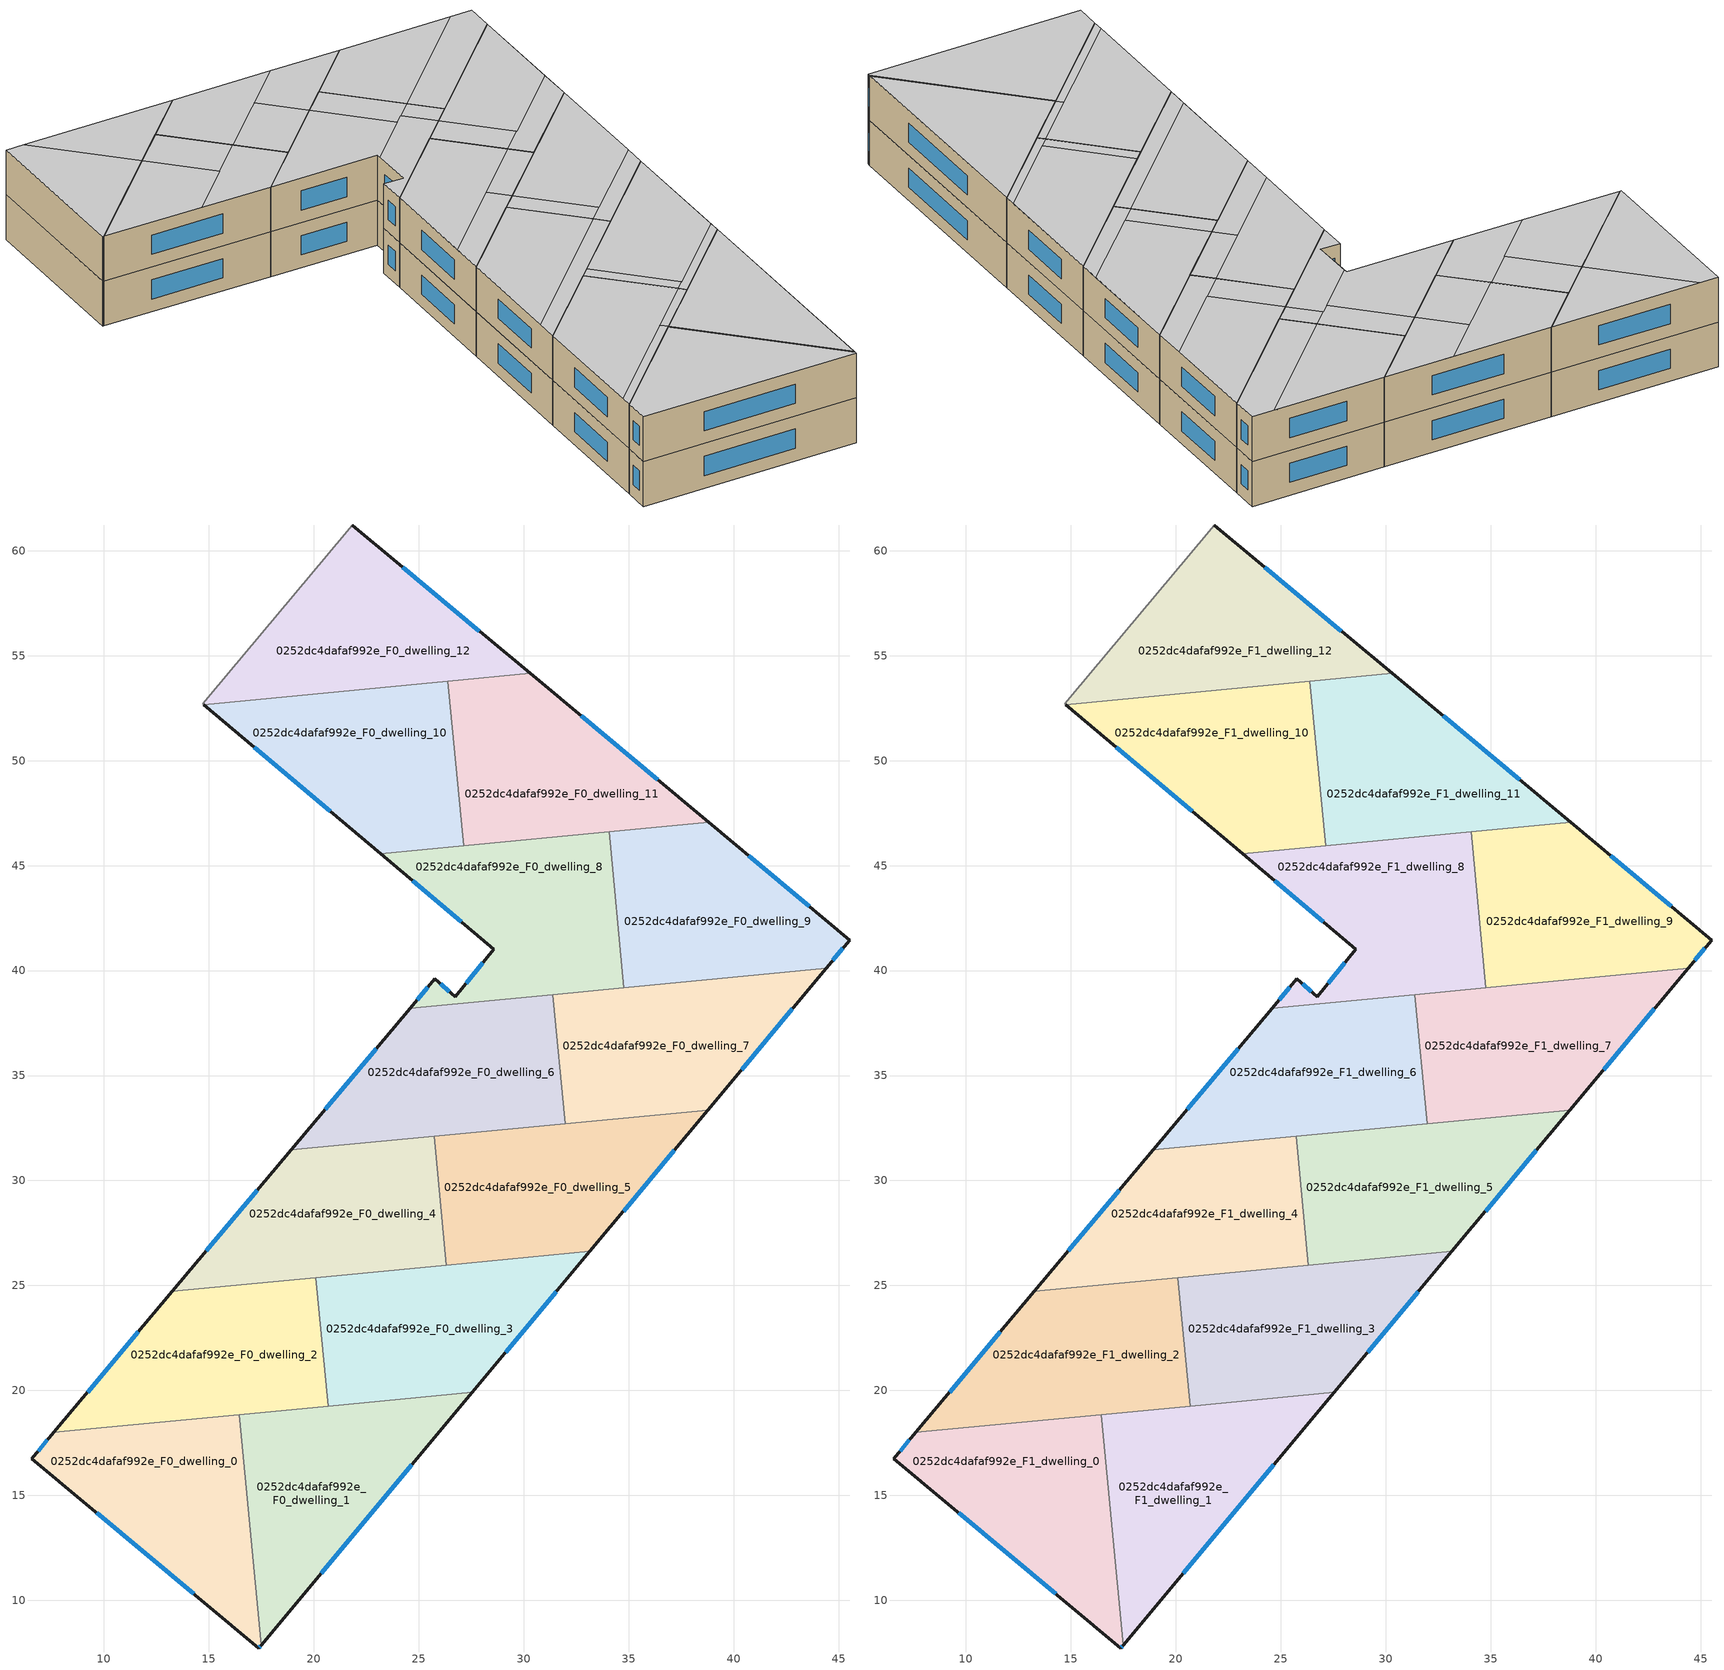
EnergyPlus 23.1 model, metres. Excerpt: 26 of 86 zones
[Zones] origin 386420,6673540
0252dc4dafaf992e_F0_dwelling_0
 floor ground (EU_floor_Construction): 16.43,18.84 17.48,7.85 17.38,7.73 6.56,16.75 7.61,18 z0
 wall outside (EU_wall_Construction): 7.61,18 6.56,16.75 17.38,7.73 17.48,7.85 z0:3
 wall to 0252dc4dafaf992e_F0_dwelling_1 (EU_wall_Construction): 17.48,7.85 16.43,18.84 z0:3
 wall to 0252dc4dafaf992e_F0_dwelling_2 (EU_wall_Construction): 16.43,18.84 7.61,18 z0:3
 window (EU_Window_Construction): 17.41,7.76 17.45,7.82 / 9.65,14.17 14.29,10.31 / 7.31,17.64 6.86,17.11 z0.86:2.14
0252dc4dafaf992e_F0_dwelling_1
 floor ground (EU_floor_Construction): 27.54,19.9 17.48,7.85 16.43,18.84 z0
 wall outside (EU_wall_Construction): 17.48,7.85 27.54,19.9 z0:3
 wall to 0252dc4dafaf992e_F0_dwelling_3 (EU_wall_Construction): 27.54,19.9 20.68,19.25 z0:3
 wall to 0252dc4dafaf992e_F0_dwelling_2 (EU_wall_Construction): 20.68,19.25 16.43,18.84 z0:3
 window (EU_Window_Construction): 20.35,11.3 24.66,16.46 z0.86:2.14
0252dc4dafaf992e_F0_dwelling_10
 floor ground (EU_floor_Construction): 26.39,53.78 27.13,45.95 23.17,45.57 14.76,52.67 z0
 wall outside (EU_wall_Construction): 14.76,52.67 23.17,45.57 z0:3
 wall to 0252dc4dafaf992e_F0_dwelling_11 (EU_wall_Construction): 27.13,45.95 26.39,53.78 z0:3
 wall to 0252dc4dafaf992e_F0_dwelling_12 (EU_wall_Construction): 26.39,53.78 14.76,52.67 z0:3
 wall to 0252dc4dafaf992e_F0_dwelling_8 (EU_wall_Construction): 23.17,45.57 27.13,45.95 z0:3
 window (EU_Window_Construction): 17.17,50.64 20.77,47.6 z0.86:2.14
0252dc4dafaf992e_F0_dwelling_11
 floor ground (EU_floor_Construction): 38.8,47.06 27.13,45.95 26.39,53.78 30.3,54.15 z0
 wall outside (EU_wall_Construction): 38.8,47.06 30.3,54.15 z0:3
 wall to 0252dc4dafaf992e_F0_dwelling_9 (EU_wall_Construction): 34.06,46.61 38.8,47.06 z0:3
 wall to 0252dc4dafaf992e_F0_dwelling_12 (EU_wall_Construction): 30.3,54.15 26.39,53.78 z0:3
 wall to 0252dc4dafaf992e_F0_dwelling_8 (EU_wall_Construction): 27.13,45.95 34.06,46.61 z0:3
 window (EU_Window_Construction): 36.37,49.09 32.73,52.13 z0.86:2.14
0252dc4dafaf992e_F0_dwelling_12
 floor ground (EU_floor_Construction): 30.3,54.15 14.76,52.67 14.71,52.71 21.82,61.23 z0
 wall outside (EU_wall_Construction): 30.3,54.15 21.82,61.23 z0:3
 wall adiabatic (EU_wall_Construction): 21.82,61.23 14.71,52.71 14.76,52.67 z0:3
 window (EU_Window_Construction): 27.88,56.17 24.24,59.21 z0.86:2.14
0252dc4dafaf992e_F0_dwelling_2
 floor ground (EU_floor_Construction): 20.09,25.38 20.68,19.25 7.61,18 13.26,24.72 z0
 wall outside (EU_wall_Construction): 13.26,24.72 7.61,18 z0:3
 wall to 0252dc4dafaf992e_F0_dwelling_3 (EU_wall_Construction): 20.68,19.25 20.09,25.38 z0:3
 wall to 0252dc4dafaf992e_F0_dwelling_4 (EU_wall_Construction): 20.09,25.38 13.26,24.72 z0:3
 window (EU_Window_Construction): 11.64,22.8 9.22,19.92 z0.86:2.14
0252dc4dafaf992e_F0_dwelling_3
 floor ground (EU_floor_Construction): 33.15,26.62 27.54,19.9 20.68,19.25 20.09,25.38 z0
 wall outside (EU_wall_Construction): 27.54,19.9 33.15,26.62 z0:3
 wall to 0252dc4dafaf992e_F0_dwelling_5 (EU_wall_Construction): 33.15,26.62 26.32,25.97 z0:3
 wall to 0252dc4dafaf992e_F0_dwelling_4 (EU_wall_Construction): 26.31,25.97 20.1,25.38 z0:3
 window (EU_Window_Construction): 29.14,21.82 31.54,24.7 z0.86:2.14
0252dc4dafaf992e_F0_dwelling_4
 floor ground (EU_floor_Construction): 25.73,32.11 26.32,25.97 13.26,24.72 18.92,31.46 z0
 wall outside (EU_wall_Construction): 18.92,31.46 13.26,24.72 z0:3
 wall to 0252dc4dafaf992e_F0_dwelling_5 (EU_wall_Construction): 26.32,25.97 25.73,32.11 z0:3
 wall to 0252dc4dafaf992e_F0_dwelling_6 (EU_wall_Construction): 25.73,32.11 18.92,31.46 z0:3
 window (EU_Window_Construction): 17.3,29.54 14.87,26.65 z0.86:2.14
0252dc4dafaf992e_F0_dwelling_5
 floor ground (EU_floor_Construction): 38.77,33.36 33.15,26.62 26.32,25.97 25.73,32.11 z0
 wall outside (EU_wall_Construction): 33.15,26.62 38.77,33.36 z0:3
 wall to 0252dc4dafaf992e_F0_dwelling_7 (EU_wall_Construction): 38.77,33.36 31.96,32.71 z0:3
 wall to 0252dc4dafaf992e_F0_dwelling_6 (EU_wall_Construction): 31.96,32.71 25.73,32.11 z0:3
 window (EU_Window_Construction): 34.75,28.54 37.16,31.43 z0.86:2.14
0252dc4dafaf992e_F0_dwelling_6
 floor ground (EU_floor_Construction): 31.38,38.86 31.96,32.71 18.92,31.46 24.59,38.21 z0
 wall outside (EU_wall_Construction): 24.59,38.21 18.92,31.46 z0:3
 wall to 0252dc4dafaf992e_F0_dwelling_7 (EU_wall_Construction): 31.96,32.71 31.38,38.86 z0:3
 wall to 0252dc4dafaf992e_F0_dwelling_8 (EU_wall_Construction): 31.38,38.86 24.59,38.21 z0:3
 window (EU_Window_Construction): 22.97,36.28 20.54,33.39 z0.86:2.14
0252dc4dafaf992e_F0_dwelling_7
 floor ground (EU_floor_Construction): 44.4,40.1 38.77,33.36 31.96,32.71 31.38,38.86 z0
 wall outside (EU_wall_Construction): 38.77,33.36 44.4,40.1 z0:3
 wall to 0252dc4dafaf992e_F0_dwelling_9 (EU_wall_Construction): 44.4,40.1 34.77,39.18 z0:3
 wall to 0252dc4dafaf992e_F0_dwelling_8 (EU_wall_Construction): 34.77,39.18 31.38,38.86 z0:3
 window (EU_Window_Construction): 40.38,35.28 42.79,38.17 z0.86:2.14
0252dc4dafaf992e_F0_dwelling_8
 floor ground (EU_floor_Construction): 34.06,46.61 34.77,39.18 24.59,38.21 25.77,39.61 26.73,38.76 28.56,41.02 23.17,45.57 z0
 wall outside (EU_wall_Construction): 23.17,45.57 28.56,41.02 26.73,38.76 25.77,39.61 24.59,38.21 z0:3
 wall to 0252dc4dafaf992e_F0_dwelling_9 (EU_wall_Construction): 34.77,39.18 34.06,46.61 z0:3
 window (EU_Window_Construction): 25.43,39.21 24.93,38.61 / 26.46,39 26.04,39.37 / 28.04,40.38 27.25,39.4 / 24.71,44.27 27.02,42.32 z0.86:2.14
0252dc4dafaf992e_F0_dwelling_9
 floor ground (EU_floor_Construction): 45.53,41.45 44.4,40.1 34.77,39.18 34.06,46.61 38.8,47.06 z0
 wall outside (EU_wall_Construction): 44.4,40.1 45.53,41.45 38.8,47.06 z0:3
 window (EU_Window_Construction): 44.72,40.49 45.2,41.07 / 43.61,43.06 40.72,45.46 z0.86:2.14
0252dc4dafaf992e_F1_dwelling_0
 floor to 0252dc4dafaf992e_F0_dwelling_0 (EU_floor_Construction): 16.43,18.84 17.48,7.85 17.38,7.73 6.56,16.75 7.61,18 z3
 wall outside (EU_wall_Construction): 7.61,18 6.56,16.75 17.38,7.73 17.48,7.85 z3:6
 wall to 0252dc4dafaf992e_F1_dwelling_1 (EU_wall_Construction): 17.48,7.85 16.43,18.84 z3:6
 wall to 0252dc4dafaf992e_F1_dwelling_2 (EU_wall_Construction): 16.43,18.84 7.61,18 z3:6
 window (EU_Window_Construction): 17.41,7.76 17.45,7.82 / 9.65,14.17 14.29,10.31 / 7.31,17.64 6.86,17.11 z3.86:5.14
 ceiling to 0252dc4dafaf992e_F2_dwelling_0 (EU_floor_Construction): 17.38,7.73 17.48,7.85 16.43,18.84 7.61,18 6.56,16.75 z6
0252dc4dafaf992e_F1_dwelling_1
 floor to 0252dc4dafaf992e_F0_dwelling_1 (EU_floor_Construction): 27.54,19.9 17.48,7.85 16.43,18.84 z3
 wall outside (EU_wall_Construction): 17.48,7.85 27.54,19.9 z3:6
 wall to 0252dc4dafaf992e_F1_dwelling_3 (EU_wall_Construction): 27.54,19.9 20.68,19.25 z3:6
 wall to 0252dc4dafaf992e_F1_dwelling_2 (EU_wall_Construction): 20.68,19.25 16.43,18.84 z3:6
 window (EU_Window_Construction): 20.35,11.3 24.66,16.46 z3.86:5.14
 ceiling to 0252dc4dafaf992e_F2_dwelling_1 (EU_floor_Construction): 17.54,7.92 27.54,19.9 16.5,18.85 z6
 ceiling to 0252dc4dafaf992e_F2_dwelling_0 (EU_floor_Construction): 17.48,7.85 17.54,7.92 16.5,18.85 16.43,18.84 z6
0252dc4dafaf992e_F1_dwelling_10
 floor to 0252dc4dafaf992e_F0_dwelling_10 (EU_floor_Construction): 26.39,53.78 27.13,45.95 23.17,45.57 14.76,52.67 z3
 wall outside (EU_wall_Construction): 14.76,52.67 23.17,45.57 z3:6
 wall to 0252dc4dafaf992e_F1_dwelling_11 (EU_wall_Construction): 27.13,45.95 26.39,53.78 z3:6
 wall to 0252dc4dafaf992e_F1_dwelling_12 (EU_wall_Construction): 26.39,53.78 14.76,52.67 z3:6
 wall to 0252dc4dafaf992e_F1_dwelling_8 (EU_wall_Construction): 23.17,45.57 27.13,45.95 z3:6
 window (EU_Window_Construction): 17.17,50.64 20.77,47.6 z3.86:5.14
 ceiling to 0252dc4dafaf992e_F2_dwelling_10 (EU_floor_Construction): 23.82,48.92 23.39,53.49 14.76,52.67 19.68,48.53 z6
 ceiling to 0252dc4dafaf992e_F2_dwelling_8 (EU_floor_Construction): 27.13,45.95 26.82,49.21 19.68,48.53 23.17,45.57 z6
 ceiling adiabatic (EU_roof_Construction): 26.82,49.21 26.39,53.78 23.39,53.49 23.82,48.92 z6
0252dc4dafaf992e_F1_dwelling_11
 floor to 0252dc4dafaf992e_F0_dwelling_11 (EU_floor_Construction): 38.8,47.06 27.13,45.95 26.39,53.78 30.3,54.15 z3
 wall outside (EU_wall_Construction): 38.8,47.06 30.3,54.15 z3:6
 wall to 0252dc4dafaf992e_F1_dwelling_9 (EU_wall_Construction): 34.06,46.61 38.8,47.06 z3:6
 wall to 0252dc4dafaf992e_F1_dwelling_12 (EU_wall_Construction): 30.3,54.15 26.39,53.78 z3:6
 wall to 0252dc4dafaf992e_F1_dwelling_8 (EU_wall_Construction): 27.13,45.95 34.06,46.61 z3:6
 window (EU_Window_Construction): 36.37,49.09 32.73,52.13 z3.86:5.14
 ceiling adiabatic (EU_roof_Construction): 35.26,50.01 30.3,54.15 26.39,53.78 26.82,49.21 z6
 ceiling to 0252dc4dafaf992e_F2_dwelling_9 (EU_floor_Construction): 38.8,47.06 35.26,50.01 31.63,49.67 31.94,46.41 z6
 ceiling to 0252dc4dafaf992e_F2_dwelling_8 (EU_floor_Construction): 31.94,46.41 31.63,49.67 26.82,49.21 27.13,45.95 z6
0252dc4dafaf992e_F1_dwelling_12
 floor to 0252dc4dafaf992e_F0_dwelling_12 (EU_floor_Construction): 30.3,54.15 14.76,52.67 14.71,52.71 21.82,61.23 z3
 wall outside (EU_wall_Construction): 30.3,54.15 21.82,61.23 z3:6
 wall adiabatic (EU_wall_Construction): 21.82,61.23 14.71,52.71 14.76,52.67 z3:6
 window (EU_Window_Construction): 27.88,56.17 24.24,59.21 z3.86:5.14
 ceiling to 0252dc4dafaf992e_F2_dwelling_10 (EU_floor_Construction): 23.39,53.49 22.72,60.47 21.82,61.23 14.71,52.71 14.76,52.67 z6
 ceiling adiabatic (EU_roof_Construction): 30.3,54.15 22.72,60.47 23.39,53.49 z6
0252dc4dafaf992e_F1_dwelling_2
 floor to 0252dc4dafaf992e_F0_dwelling_2 (EU_floor_Construction): 20.09,25.38 20.68,19.25 7.61,18 13.26,24.72 z3
 wall outside (EU_wall_Construction): 13.26,24.72 7.61,18 z3:6
 wall to 0252dc4dafaf992e_F1_dwelling_3 (EU_wall_Construction): 20.68,19.25 20.09,25.38 z3:6
 wall to 0252dc4dafaf992e_F1_dwelling_4 (EU_wall_Construction): 20.09,25.38 13.26,24.72 z3:6
 window (EU_Window_Construction): 11.64,22.8 9.22,19.92 z3.86:5.14
 ceiling adiabatic (EU_roof_Construction): 20.63,19.76 20.09,25.38 13.26,24.72 8.08,18.56 z6
 ceiling to 0252dc4dafaf992e_F2_dwelling_0 (EU_floor_Construction): 16.5,18.85 16.45,19.36 8.08,18.56 7.61,18 z6
 ceiling to 0252dc4dafaf992e_F2_dwelling_1 (EU_floor_Construction): 20.68,19.25 20.63,19.76 16.45,19.36 16.5,18.85 z6
0252dc4dafaf992e_F1_dwelling_3
 floor to 0252dc4dafaf992e_F0_dwelling_3 (EU_floor_Construction): 33.15,26.62 27.54,19.9 20.68,19.25 20.09,25.38 z3
 wall outside (EU_wall_Construction): 27.54,19.9 33.15,26.62 z3:6
 wall to 0252dc4dafaf992e_F1_dwelling_5 (EU_wall_Construction): 33.15,26.62 26.32,25.97 z3:6
 wall to 0252dc4dafaf992e_F1_dwelling_4 (EU_wall_Construction): 26.31,25.97 20.1,25.38 z3:6
 window (EU_Window_Construction): 29.14,21.82 31.54,24.7 z3.86:5.14
 ceiling to 0252dc4dafaf992e_F2_dwelling_3 (EU_floor_Construction): 28,20.46 33.15,26.62 20.87,25.45 21.41,19.83 z6
 ceiling to 0252dc4dafaf992e_F2_dwelling_1 (EU_floor_Construction): 27.54,19.9 28,20.46 20.63,19.76 20.68,19.25 z6
 ceiling adiabatic (EU_roof_Construction): 21.41,19.83 20.87,25.45 20.09,25.38 20.63,19.76 z6
0252dc4dafaf992e_F1_dwelling_4
 floor to 0252dc4dafaf992e_F0_dwelling_4 (EU_floor_Construction): 25.73,32.11 26.32,25.97 13.26,24.72 18.92,31.46 z3
 wall outside (EU_wall_Construction): 18.92,31.46 13.26,24.72 z3:6
 wall to 0252dc4dafaf992e_F1_dwelling_5 (EU_wall_Construction): 26.32,25.97 25.73,32.11 z3:6
 wall to 0252dc4dafaf992e_F1_dwelling_6 (EU_wall_Construction): 25.73,32.11 18.92,31.46 z3:6
 window (EU_Window_Construction): 17.3,29.54 14.87,26.65 z3.86:5.14
 ceiling to 0252dc4dafaf992e_F2_dwelling_4 (EU_floor_Construction): 26.22,26.99 25.73,32.11 18.92,31.46 14.2,25.85 z6
 ceiling adiabatic (EU_roof_Construction): 26.32,25.97 26.22,26.99 14.2,25.85 13.26,24.72 z6
0252dc4dafaf992e_F1_dwelling_5
 floor to 0252dc4dafaf992e_F0_dwelling_5 (EU_floor_Construction): 38.77,33.36 33.15,26.62 26.32,25.97 25.73,32.11 z3
 wall outside (EU_wall_Construction): 33.15,26.62 38.77,33.36 z3:6
 wall to 0252dc4dafaf992e_F1_dwelling_7 (EU_wall_Construction): 38.77,33.36 31.96,32.71 z3:6
 wall to 0252dc4dafaf992e_F1_dwelling_6 (EU_wall_Construction): 31.96,32.71 25.73,32.11 z3:6
 window (EU_Window_Construction): 34.75,28.54 37.16,31.43 z3.86:5.14
 ceiling to 0252dc4dafaf992e_F2_dwelling_5 (EU_floor_Construction): 34.08,27.74 38.77,33.36 27.03,32.24 27.52,27.12 z6
 ceiling to 0252dc4dafaf992e_F2_dwelling_3 (EU_floor_Construction): 33.15,26.62 34.08,27.74 26.22,26.99 26.32,25.97 z6
 ceiling to 0252dc4dafaf992e_F2_dwelling_4 (EU_floor_Construction): 27.52,27.12 27.03,32.24 25.73,32.11 26.22,26.99 z6
0252dc4dafaf992e_F1_dwelling_6
 floor to 0252dc4dafaf992e_F0_dwelling_6 (EU_floor_Construction): 31.38,38.86 31.96,32.71 18.92,31.46 24.59,38.21 z3
 wall outside (EU_wall_Construction): 24.59,38.21 18.92,31.46 z3:6
 wall to 0252dc4dafaf992e_F1_dwelling_7 (EU_wall_Construction): 31.96,32.71 31.38,38.86 z3:6
 wall to 0252dc4dafaf992e_F1_dwelling_8 (EU_wall_Construction): 31.38,38.86 24.59,38.21 z3:6
 window (EU_Window_Construction): 22.97,36.28 20.54,33.39 z3.86:5.14
 ceiling to 0252dc4dafaf992e_F2_dwelling_6 (EU_floor_Construction): 31.82,34.24 31.38,38.86 24.59,38.21 20.33,33.15 z6
 ceiling to 0252dc4dafaf992e_F2_dwelling_4 (EU_floor_Construction): 27.03,32.24 26.88,33.77 20.33,33.15 18.92,31.46 z6
 ceiling to 0252dc4dafaf992e_F2_dwelling_5 (EU_floor_Construction): 31.96,32.71 31.82,34.24 26.88,33.77 27.03,32.24 z6
0252dc4dafaf992e_F1_dwelling_7
 floor to 0252dc4dafaf992e_F0_dwelling_7 (EU_floor_Construction): 44.4,40.1 38.77,33.36 31.96,32.71 31.38,38.86 z3
 wall outside (EU_wall_Construction): 38.77,33.36 44.4,40.1 z3:6
 wall to 0252dc4dafaf992e_F1_dwelling_9 (EU_wall_Construction): 44.4,40.1 34.77,39.18 z3:6
 wall to 0252dc4dafaf992e_F1_dwelling_8 (EU_wall_Construction): 34.77,39.18 31.38,38.86 z3:6
 window (EU_Window_Construction): 40.38,35.28 42.79,38.17 z3.86:5.14
 ceiling to 0252dc4dafaf992e_F2_dwelling_7 (EU_floor_Construction): 40.17,35.04 44.4,40.1 33.4,39.05 33.84,34.44 z6
 ceiling to 0252dc4dafaf992e_F2_dwelling_5 (EU_floor_Construction): 38.77,33.36 40.17,35.04 31.82,34.24 31.96,32.71 z6
 ceiling to 0252dc4dafaf992e_F2_dwelling_6 (EU_floor_Construction): 33.84,34.44 33.4,39.05 31.38,38.86 31.82,34.24 z6
0252dc4dafaf992e_F1_dwelling_8
 floor to 0252dc4dafaf992e_F0_dwelling_8 (EU_floor_Construction): 34.06,46.61 34.77,39.18 24.59,38.21 25.77,39.61 26.73,38.76 28.56,41.02 23.17,45.57 z3
 wall outside (EU_wall_Construction): 23.17,45.57 28.56,41.02 26.73,38.76 25.77,39.61 24.59,38.21 z3:6
 wall to 0252dc4dafaf992e_F1_dwelling_9 (EU_wall_Construction): 34.77,39.18 34.06,46.61 z3:6
 window (EU_Window_Construction): 25.43,39.21 24.93,38.61 / 26.46,39 26.04,39.37 / 28.04,40.38 27.25,39.4 / 24.71,44.27 27.02,42.32 z3.86:5.14
 ceiling to 0252dc4dafaf992e_F2_dwelling_8 (EU_floor_Construction): 32.43,41.21 31.94,46.41 23.17,45.57 28.56,41.02 28.41,40.83 z6
 ceiling to 0252dc4dafaf992e_F2_dwelling_6 (EU_floor_Construction): 33.4,39.05 33.18,41.29 28.41,40.83 26.73,38.76 25.77,39.61 24.59,38.21 z6
 ceiling to 0252dc4dafaf992e_F2_dwelling_9 (EU_floor_Construction): 34.56,41.42 34.06,46.61 31.94,46.41 32.43,41.21 z6
 ceiling to 0252dc4dafaf992e_F2_dwelling_7 (EU_floor_Construction): 34.77,39.18 34.56,41.42 33.18,41.29 33.4,39.05 z6
0252dc4dafaf992e_F1_dwelling_9
 floor to 0252dc4dafaf992e_F0_dwelling_9 (EU_floor_Construction): 45.53,41.45 44.4,40.1 34.77,39.18 34.06,46.61 38.8,47.06 z3
 wall outside (EU_wall_Construction): 44.4,40.1 45.53,41.45 38.8,47.06 z3:6
 window (EU_Window_Construction): 44.72,40.49 45.2,41.07 / 43.61,43.06 40.72,45.46 z3.86:5.14
 ceiling to 0252dc4dafaf992e_F2_dwelling_9 (EU_floor_Construction): 44.44,42.36 38.8,47.06 34.06,46.61 34.56,41.42 z6
 ceiling to 0252dc4dafaf992e_F2_dwelling_7 (EU_floor_Construction): 44.4,40.1 45.53,41.45 44.44,42.36 34.56,41.42 34.77,39.18 z6
[Building]
EU S2 Campaign: North Axis=0; Terrain=City; Solar Distribution=FullExterior
[Site:Location]
Helsinki-Vantaa.AP: Latitude=60.317; Longitude=24.963; Time Zone=2; Elevation=54.6
[SizingPeriod:WeatherFileDays]
AnnualSizingPeriod: Begin Month=1; Begin Day of Month=1; End Month=12; End Day of Month=31; Day of Week for Start Day=Monday; Use Weather File Daylight Saving Period=No; Use Weather File Rain and Snow Indicators=No
[MATERIAL]
EU_InternalMass_Material: Roughness=MediumRough; Thickness=0.1; Conductivity=1; Density=1800; Specific Heat=900; Thermal Absorptance=0.9; Solar Absorptance=0.7; Visible Absorptance=0.7
[MATERIAL:NOMASS] Roughness=MediumRough; Thermal Absorptance=0.9; Solar Absorptance=0.7; Visible Absorptance=0.7
Name | Thermal Resistance
EU_wall_NoMass | 1.10183
EU_roof_NoMass; EU_floor_NoMass | 1.70606
[WINDOWMATERIAL:SIMPLEGLAZINGSYSTEM]
EU_Window_SimpleGlazing: UFactor=3.11035; Solar Heat Gain Coefficient=0.8; Visible Transmittance=0.8
[CONSTRUCTION]
EU_wall_Construction: EU_wall_NoMass
EU_roof_Construction: EU_roof_NoMass
EU_floor_Construction: EU_floor_NoMass
EU_Window_Construction: EU_Window_SimpleGlazing
EU_InternalMass_Construction: EU_InternalMass_Material
[ZONE] Type=1; Multiplier=1; Ceiling Height=autocalculate; Floor Area=autocalculate; Part of Total Floor Area=Yes
Name | Volume
0252dc4dafaf992e_F0_dwelling_0; 0252dc4dafaf992e_F1_dwelling_0; 0252dc4dafaf992e_F0_dwelling_3; 0252dc4dafaf992e_F1_dwelling_3; 0252dc4dafaf992e_F0_dwelling_6; 0252dc4dafaf992e_F1_dwelling_6 | 184.709
0252dc4dafaf992e_F0_dwelling_1; 0252dc4dafaf992e_F1_dwelling_1 | 184.714
0252dc4dafaf992e_F0_dwelling_10; 0252dc4dafaf992e_F1_dwelling_10 | 184.723
0252dc4dafaf992e_F0_dwelling_11; 0252dc4dafaf992e_F1_dwelling_11 | 184.706
0252dc4dafaf992e_F0_dwelling_12; 0252dc4dafaf992e_F1_dwelling_12 | 184.731
0252dc4dafaf992e_F0_dwelling_2; 0252dc4dafaf992e_F1_dwelling_2 | 184.694
0252dc4dafaf992e_F0_dwelling_4; 0252dc4dafaf992e_F1_dwelling_4 | 184.718
0252dc4dafaf992e_F0_dwelling_5; 0252dc4dafaf992e_F1_dwelling_5 | 184.734
0252dc4dafaf992e_F0_dwelling_7; 0252dc4dafaf992e_F1_dwelling_7 | 184.705
0252dc4dafaf992e_F0_dwelling_8; 0252dc4dafaf992e_F1_dwelling_8 | 184.711
0252dc4dafaf992e_F0_dwelling_9; 0252dc4dafaf992e_F1_dwelling_9 | 184.682
[INTERNALMASS] Construction=EU_InternalMass_Construction
Name | Zone or ZoneList | Surface Area
0252dc4dafaf992e_F0_dwelling_0_EU_InternalMass | 0252dc4dafaf992e_F0_dwelling_0 | 61.5719
0252dc4dafaf992e_F0_dwelling_1_EU_InternalMass | 0252dc4dafaf992e_F0_dwelling_1 | 61.5729
0252dc4dafaf992e_F0_dwelling_2_EU_InternalMass | 0252dc4dafaf992e_F0_dwelling_2 | 61.5636
0252dc4dafaf992e_F0_dwelling_3_EU_InternalMass | 0252dc4dafaf992e_F0_dwelling_3 | 61.5689
0252dc4dafaf992e_F0_dwelling_4_EU_InternalMass | 0252dc4dafaf992e_F0_dwelling_4 | 61.5754
0252dc4dafaf992e_F0_dwelling_5_EU_InternalMass | 0252dc4dafaf992e_F0_dwelling_5 | 61.5768
0252dc4dafaf992e_F0_dwelling_6_EU_InternalMass | 0252dc4dafaf992e_F0_dwelling_6 | 61.5719
0252dc4dafaf992e_F0_dwelling_7_EU_InternalMass | 0252dc4dafaf992e_F0_dwelling_7 | 61.5693
0252dc4dafaf992e_F0_dwelling_8_EU_InternalMass | 0252dc4dafaf992e_F0_dwelling_8 | 61.5712
0252dc4dafaf992e_F0_dwelling_9_EU_InternalMass | 0252dc4dafaf992e_F0_dwelling_9 | 61.5636
0252dc4dafaf992e_F0_dwelling_10_EU_InternalMass | 0252dc4dafaf992e_F0_dwelling_10 | 61.5736
0252dc4dafaf992e_F0_dwelling_11_EU_InternalMass | 0252dc4dafaf992e_F0_dwelling_11 | 61.5687
0252dc4dafaf992e_F0_dwelling_12_EU_InternalMass | 0252dc4dafaf992e_F0_dwelling_12 | 61.5768
0252dc4dafaf992e_F1_dwelling_0_EU_InternalMass | 0252dc4dafaf992e_F1_dwelling_0 | 61.5719
0252dc4dafaf992e_F1_dwelling_1_EU_InternalMass | 0252dc4dafaf992e_F1_dwelling_1 | 61.5729
0252dc4dafaf992e_F1_dwelling_2_EU_InternalMass | 0252dc4dafaf992e_F1_dwelling_2 | 61.5636
0252dc4dafaf992e_F1_dwelling_3_EU_InternalMass | 0252dc4dafaf992e_F1_dwelling_3 | 61.5689
0252dc4dafaf992e_F1_dwelling_4_EU_InternalMass | 0252dc4dafaf992e_F1_dwelling_4 | 61.5754
0252dc4dafaf992e_F1_dwelling_5_EU_InternalMass | 0252dc4dafaf992e_F1_dwelling_5 | 61.5768
0252dc4dafaf992e_F1_dwelling_6_EU_InternalMass | 0252dc4dafaf992e_F1_dwelling_6 | 61.5719
0252dc4dafaf992e_F1_dwelling_7_EU_InternalMass | 0252dc4dafaf992e_F1_dwelling_7 | 61.5693
0252dc4dafaf992e_F1_dwelling_8_EU_InternalMass | 0252dc4dafaf992e_F1_dwelling_8 | 61.5712
0252dc4dafaf992e_F1_dwelling_9_EU_InternalMass | 0252dc4dafaf992e_F1_dwelling_9 | 61.5636
0252dc4dafaf992e_F1_dwelling_10_EU_InternalMass | 0252dc4dafaf992e_F1_dwelling_10 | 61.5736
0252dc4dafaf992e_F1_dwelling_11_EU_InternalMass | 0252dc4dafaf992e_F1_dwelling_11 | 61.5687
0252dc4dafaf992e_F1_dwelling_12_EU_InternalMass | 0252dc4dafaf992e_F1_dwelling_12 | 61.5768
[OTHEREQUIPMENT] Fuel Type=Electricity; Design Level Calculation Method=Watts/Area; Power per Zone Floor Area=1; Fraction Latent=0; Fraction Radiant=0; Fraction Lost=0; Carbon Dioxide Generation Rate=0; EndUse Subcategory=EU_Step8_InternalGains
Name | Zone or ZoneList or Space or SpaceList | Schedule
EU_Step8_InternalGain_0252dc4dafaf992e_F0_dwelling_0_f000 | 0252dc4dafaf992e_F0_dwelling_0 | EU_Step8_GainSchedule_0252dc4dafaf992e_F0_dwelling_0_f000
EU_Step8_InternalGain_0252dc4dafaf992e_F0_dwelling_1_f000 | 0252dc4dafaf992e_F0_dwelling_1 | EU_Step8_GainSchedule_0252dc4dafaf992e_F0_dwelling_1_f000
EU_Step8_InternalGain_0252dc4dafaf992e_F0_dwelling_2_f000 | 0252dc4dafaf992e_F0_dwelling_2 | EU_Step8_GainSchedule_0252dc4dafaf992e_F0_dwelling_2_f000
EU_Step8_InternalGain_0252dc4dafaf992e_F0_dwelling_3_f000 | 0252dc4dafaf992e_F0_dwelling_3 | EU_Step8_GainSchedule_0252dc4dafaf992e_F0_dwelling_3_f000
EU_Step8_InternalGain_0252dc4dafaf992e_F0_dwelling_4_f000 | 0252dc4dafaf992e_F0_dwelling_4 | EU_Step8_GainSchedule_0252dc4dafaf992e_F0_dwelling_4_f000
EU_Step8_InternalGain_0252dc4dafaf992e_F0_dwelling_5_f000 | 0252dc4dafaf992e_F0_dwelling_5 | EU_Step8_GainSchedule_0252dc4dafaf992e_F0_dwelling_5_f000
EU_Step8_InternalGain_0252dc4dafaf992e_F0_dwelling_6_f000 | 0252dc4dafaf992e_F0_dwelling_6 | EU_Step8_GainSchedule_0252dc4dafaf992e_F0_dwelling_6_f000
EU_Step8_InternalGain_0252dc4dafaf992e_F0_dwelling_7_f000 | 0252dc4dafaf992e_F0_dwelling_7 | EU_Step8_GainSchedule_0252dc4dafaf992e_F0_dwelling_7_f000
EU_Step8_InternalGain_0252dc4dafaf992e_F0_dwelling_8_f000 | 0252dc4dafaf992e_F0_dwelling_8 | EU_Step8_GainSchedule_0252dc4dafaf992e_F0_dwelling_8_f000
EU_Step8_InternalGain_0252dc4dafaf992e_F0_dwelling_9_f000 | 0252dc4dafaf992e_F0_dwelling_9 | EU_Step8_GainSchedule_0252dc4dafaf992e_F0_dwelling_9_f000
EU_Step8_InternalGain_0252dc4dafaf992e_F0_dwelling_10_f000 | 0252dc4dafaf992e_F0_dwelling_10 | EU_Step8_GainSchedule_0252dc4dafaf992e_F0_dwelling_10_f000
EU_Step8_InternalGain_0252dc4dafaf992e_F0_dwelling_11_f000 | 0252dc4dafaf992e_F0_dwelling_11 | EU_Step8_GainSchedule_0252dc4dafaf992e_F0_dwelling_11_f000
EU_Step8_InternalGain_0252dc4dafaf992e_F0_dwelling_12_f000 | 0252dc4dafaf992e_F0_dwelling_12 | EU_Step8_GainSchedule_0252dc4dafaf992e_F0_dwelling_12_f000
EU_Step8_InternalGain_0252dc4dafaf992e_F1_dwelling_0_f000 | 0252dc4dafaf992e_F1_dwelling_0 | EU_Step8_GainSchedule_0252dc4dafaf992e_F1_dwelling_0_f000
EU_Step8_InternalGain_0252dc4dafaf992e_F1_dwelling_1_f000 | 0252dc4dafaf992e_F1_dwelling_1 | EU_Step8_GainSchedule_0252dc4dafaf992e_F1_dwelling_1_f000
EU_Step8_InternalGain_0252dc4dafaf992e_F1_dwelling_2_f000 | 0252dc4dafaf992e_F1_dwelling_2 | EU_Step8_GainSchedule_0252dc4dafaf992e_F1_dwelling_2_f000
EU_Step8_InternalGain_0252dc4dafaf992e_F1_dwelling_3_f000 | 0252dc4dafaf992e_F1_dwelling_3 | EU_Step8_GainSchedule_0252dc4dafaf992e_F1_dwelling_3_f000
EU_Step8_InternalGain_0252dc4dafaf992e_F1_dwelling_4_f000 | 0252dc4dafaf992e_F1_dwelling_4 | EU_Step8_GainSchedule_0252dc4dafaf992e_F1_dwelling_4_f000
EU_Step8_InternalGain_0252dc4dafaf992e_F1_dwelling_5_f000 | 0252dc4dafaf992e_F1_dwelling_5 | EU_Step8_GainSchedule_0252dc4dafaf992e_F1_dwelling_5_f000
EU_Step8_InternalGain_0252dc4dafaf992e_F1_dwelling_6_f000 | 0252dc4dafaf992e_F1_dwelling_6 | EU_Step8_GainSchedule_0252dc4dafaf992e_F1_dwelling_6_f000
EU_Step8_InternalGain_0252dc4dafaf992e_F1_dwelling_7_f000 | 0252dc4dafaf992e_F1_dwelling_7 | EU_Step8_GainSchedule_0252dc4dafaf992e_F1_dwelling_7_f000
EU_Step8_InternalGain_0252dc4dafaf992e_F1_dwelling_8_f000 | 0252dc4dafaf992e_F1_dwelling_8 | EU_Step8_GainSchedule_0252dc4dafaf992e_F1_dwelling_8_f000
EU_Step8_InternalGain_0252dc4dafaf992e_F1_dwelling_9_f000 | 0252dc4dafaf992e_F1_dwelling_9 | EU_Step8_GainSchedule_0252dc4dafaf992e_F1_dwelling_9_f000
EU_Step8_InternalGain_0252dc4dafaf992e_F1_dwelling_10_f000 | 0252dc4dafaf992e_F1_dwelling_10 | EU_Step8_GainSchedule_0252dc4dafaf992e_F1_dwelling_10_f000
EU_Step8_InternalGain_0252dc4dafaf992e_F1_dwelling_11_f000 | 0252dc4dafaf992e_F1_dwelling_11 | EU_Step8_GainSchedule_0252dc4dafaf992e_F1_dwelling_11_f000
EU_Step8_InternalGain_0252dc4dafaf992e_F1_dwelling_12_f000 | 0252dc4dafaf992e_F1_dwelling_12 | EU_Step8_GainSchedule_0252dc4dafaf992e_F1_dwelling_12_f000
[ZONEVENTILATION:DESIGNFLOWRATE] Schedule=EU_AlwaysOn; Design Flow Rate Calculation Method=AirChanges/Hour; Air Changes per Hour=0.756316; Ventilation Type=Natural; Fan Pressure Rise=0; Fan Total Efficiency=1; Constant Term Coefficient=1; Temperature Term Coefficient=0; Velocity Term Coefficient=0; Velocity Squared Term Coefficient=0; Minimum Indoor Temperature=-100; Maximum Indoor Temperature=100; Delta Temperature=-100; Minimum Outdoor Temperature=-100; Maximum Outdoor Temperature=100; Maximum Wind Speed=40
Name | Zone or ZoneList or Space or SpaceList
EU_ConstantAir_0252dc4dafaf992e_F0_dwelling_0 | 0252dc4dafaf992e_F0_dwelling_0
EU_ConstantAir_0252dc4dafaf992e_F0_dwelling_1 | 0252dc4dafaf992e_F0_dwelling_1
EU_ConstantAir_0252dc4dafaf992e_F0_dwelling_2 | 0252dc4dafaf992e_F0_dwelling_2
EU_ConstantAir_0252dc4dafaf992e_F0_dwelling_3 | 0252dc4dafaf992e_F0_dwelling_3
EU_ConstantAir_0252dc4dafaf992e_F0_dwelling_4 | 0252dc4dafaf992e_F0_dwelling_4
EU_ConstantAir_0252dc4dafaf992e_F0_dwelling_5 | 0252dc4dafaf992e_F0_dwelling_5
EU_ConstantAir_0252dc4dafaf992e_F0_dwelling_6 | 0252dc4dafaf992e_F0_dwelling_6
EU_ConstantAir_0252dc4dafaf992e_F0_dwelling_7 | 0252dc4dafaf992e_F0_dwelling_7
EU_ConstantAir_0252dc4dafaf992e_F0_dwelling_8 | 0252dc4dafaf992e_F0_dwelling_8
EU_ConstantAir_0252dc4dafaf992e_F0_dwelling_9 | 0252dc4dafaf992e_F0_dwelling_9
EU_ConstantAir_0252dc4dafaf992e_F0_dwelling_10 | 0252dc4dafaf992e_F0_dwelling_10
EU_ConstantAir_0252dc4dafaf992e_F0_dwelling_11 | 0252dc4dafaf992e_F0_dwelling_11
EU_ConstantAir_0252dc4dafaf992e_F0_dwelling_12 | 0252dc4dafaf992e_F0_dwelling_12
EU_ConstantAir_0252dc4dafaf992e_F1_dwelling_0 | 0252dc4dafaf992e_F1_dwelling_0
EU_ConstantAir_0252dc4dafaf992e_F1_dwelling_1 | 0252dc4dafaf992e_F1_dwelling_1
EU_ConstantAir_0252dc4dafaf992e_F1_dwelling_2 | 0252dc4dafaf992e_F1_dwelling_2
EU_ConstantAir_0252dc4dafaf992e_F1_dwelling_3 | 0252dc4dafaf992e_F1_dwelling_3
EU_ConstantAir_0252dc4dafaf992e_F1_dwelling_4 | 0252dc4dafaf992e_F1_dwelling_4
EU_ConstantAir_0252dc4dafaf992e_F1_dwelling_5 | 0252dc4dafaf992e_F1_dwelling_5
EU_ConstantAir_0252dc4dafaf992e_F1_dwelling_6 | 0252dc4dafaf992e_F1_dwelling_6
EU_ConstantAir_0252dc4dafaf992e_F1_dwelling_7 | 0252dc4dafaf992e_F1_dwelling_7
EU_ConstantAir_0252dc4dafaf992e_F1_dwelling_8 | 0252dc4dafaf992e_F1_dwelling_8
EU_ConstantAir_0252dc4dafaf992e_F1_dwelling_9 | 0252dc4dafaf992e_F1_dwelling_9
EU_ConstantAir_0252dc4dafaf992e_F1_dwelling_10 | 0252dc4dafaf992e_F1_dwelling_10
EU_ConstantAir_0252dc4dafaf992e_F1_dwelling_11 | 0252dc4dafaf992e_F1_dwelling_11
EU_ConstantAir_0252dc4dafaf992e_F1_dwelling_12 | 0252dc4dafaf992e_F1_dwelling_12
[HVACTEMPLATE:THERMOSTAT] Constant Heating Setpoint=20; Constant Cooling Setpoint=50
EU_HeatOnly_0252dc4dafaf992e_F0_dwelling_0; EU_HeatOnly_0252dc4dafaf992e_F0_dwelling_1; EU_HeatOnly_0252dc4dafaf992e_F0_dwelling_2; EU_HeatOnly_0252dc4dafaf992e_F0_dwelling_3; EU_HeatOnly_0252dc4dafaf992e_F0_dwelling_4; EU_HeatOnly_0252dc4dafaf992e_F0_dwelling_5; EU_HeatOnly_0252dc4dafaf992e_F0_dwelling_6; EU_HeatOnly_0252dc4dafaf992e_F0_dwelling_7; EU_HeatOnly_0252dc4dafaf992e_F0_dwelling_8; EU_HeatOnly_0252dc4dafaf992e_F0_dwelling_9; EU_HeatOnly_0252dc4dafaf992e_F0_dwelling_10; EU_HeatOnly_0252dc4dafaf992e_F0_dwelling_11; EU_HeatOnly_0252dc4dafaf992e_F0_dwelling_12; EU_HeatOnly_0252dc4dafaf992e_F1_dwelling_0; EU_HeatOnly_0252dc4dafaf992e_F1_dwelling_1; EU_HeatOnly_0252dc4dafaf992e_F1_dwelling_2; EU_HeatOnly_0252dc4dafaf992e_F1_dwelling_3; EU_HeatOnly_0252dc4dafaf992e_F1_dwelling_4; EU_HeatOnly_0252dc4dafaf992e_F1_dwelling_5; EU_HeatOnly_0252dc4dafaf992e_F1_dwelling_6; EU_HeatOnly_0252dc4dafaf992e_F1_dwelling_7; EU_HeatOnly_0252dc4dafaf992e_F1_dwelling_8; EU_HeatOnly_0252dc4dafaf992e_F1_dwelling_9; EU_HeatOnly_0252dc4dafaf992e_F1_dwelling_10; EU_HeatOnly_0252dc4dafaf992e_F1_dwelling_11; EU_HeatOnly_0252dc4dafaf992e_F1_dwelling_12; EU_HeatOnly_0252dc4dafaf992e_F2_dwelling_0; EU_HeatOnly_0252dc4dafaf992e_F2_dwelling_1; EU_HeatOnly_0252dc4dafaf992e_F2_dwelling_2; EU_HeatOnly_0252dc4dafaf992e_F2_dwelling_3; EU_HeatOnly_0252dc4dafaf992e_F2_dwelling_4; EU_HeatOnly_0252dc4dafaf992e_F2_dwelling_5; EU_HeatOnly_0252dc4dafaf992e_F2_dwelling_6; EU_HeatOnly_0252dc4dafaf992e_F2_dwelling_7; EU_HeatOnly_0252dc4dafaf992e_F2_dwelling_8; EU_HeatOnly_0252dc4dafaf992e_F2_dwelling_9; EU_HeatOnly_0252dc4dafaf992e_F2_dwelling_10; EU_HeatOnly_0252dc4dafaf992e_F2_dwelling_11; EU_HeatOnly_0252dc4dafaf992e_F3_dwelling_0; EU_HeatOnly_0252dc4dafaf992e_F3_dwelling_1; EU_HeatOnly_0252dc4dafaf992e_F3_dwelling_2; EU_HeatOnly_0252dc4dafaf992e_F3_dwelling_3; EU_HeatOnly_0252dc4dafaf992e_F3_dwelling_4; EU_HeatOnly_0252dc4dafaf992e_F3_dwelling_5; EU_HeatOnly_0252dc4dafaf992e_F3_dwelling_6; EU_HeatOnly_0252dc4dafaf992e_F3_dwelling_7; EU_HeatOnly_0252dc4dafaf992e_F3_dwelling_8; EU_HeatOnly_0252dc4dafaf992e_F3_dwelling_9; EU_HeatOnly_0252dc4dafaf992e_F3_dwelling_10; EU_HeatOnly_0252dc4dafaf992e_F3_dwelling_11; EU_HeatOnly_0252dc4dafaf992e_F4_dwelling_0; EU_HeatOnly_0252dc4dafaf992e_F4_dwelling_1; EU_HeatOnly_0252dc4dafaf992e_F4_dwelling_2; EU_HeatOnly_0252dc4dafaf992e_F4_dwelling_3; EU_HeatOnly_0252dc4dafaf992e_F4_dwelling_4; EU_HeatOnly_0252dc4dafaf992e_F4_dwelling_5; EU_HeatOnly_0252dc4dafaf992e_F4_dwelling_6; EU_HeatOnly_0252dc4dafaf992e_F4_dwelling_7; EU_HeatOnly_0252dc4dafaf992e_F4_dwelling_8; EU_HeatOnly_0252dc4dafaf992e_F4_dwelling_9; EU_HeatOnly_0252dc4dafaf992e_F4_dwelling_10; EU_HeatOnly_0252dc4dafaf992e_F4_dwelling_11; EU_HeatOnly_0252dc4dafaf992e_F5_dwelling_0; EU_HeatOnly_0252dc4dafaf992e_F5_dwelling_1; EU_HeatOnly_0252dc4dafaf992e_F5_dwelling_2; EU_HeatOnly_0252dc4dafaf992e_F5_dwelling_3; EU_HeatOnly_0252dc4dafaf992e_F5_dwelling_4; EU_HeatOnly_0252dc4dafaf992e_F5_dwelling_5; EU_HeatOnly_0252dc4dafaf992e_F5_dwelling_6; EU_HeatOnly_0252dc4dafaf992e_F5_dwelling_7; EU_HeatOnly_0252dc4dafaf992e_F5_dwelling_8; EU_HeatOnly_0252dc4dafaf992e_F5_dwelling_9; EU_HeatOnly_0252dc4dafaf992e_F5_dwelling_10; EU_HeatOnly_0252dc4dafaf992e_F5_dwelling_11; EU_HeatOnly_0252dc4dafaf992e_F6_dwelling_0; EU_HeatOnly_0252dc4dafaf992e_F6_dwelling_1; EU_HeatOnly_0252dc4dafaf992e_F6_dwelling_2; EU_HeatOnly_0252dc4dafaf992e_F6_dwelling_3; EU_HeatOnly_0252dc4dafaf992e_F6_dwelling_4; EU_HeatOnly_0252dc4dafaf992e_F6_dwelling_5; EU_HeatOnly_0252dc4dafaf992e_F6_dwelling_6; EU_HeatOnly_0252dc4dafaf992e_F6_dwelling_7; EU_HeatOnly_0252dc4dafaf992e_F6_dwelling_8; EU_HeatOnly_0252dc4dafaf992e_F6_dwelling_9; EU_HeatOnly_0252dc4dafaf992e_F6_dwelling_10; EU_HeatOnly_0252dc4dafaf992e_F6_dwelling_11
[HVACTEMPLATE:ZONE:IDEALLOADSAIRSYSTEM] System Availability Schedule=EU_AlwaysOn; Maximum Heating Supply Air Temperature=50; Minimum Cooling Supply Air Temperature=13; Maximum Heating Supply Air Humidity Ratio=0.0156; Minimum Cooling Supply Air Humidity Ratio=0.0077; Heating Limit=NoLimit; Cooling Limit=NoLimit; Heating Availability Schedule=EU_AlwaysOn; Cooling Availability Schedule=EU_CoolingOff; Dehumidification Control Type=ConstantSensibleHeatRatio; Cooling Sensible Heat Ratio=0.7; Dehumidification Setpoint=60; Humidification Control Type=None; Humidification Setpoint=30; Outdoor Air Method=None; Outdoor Air Flow Rate per Person=0.00944; Outdoor Air Flow Rate per Zone Floor Area=0; Outdoor Air Flow Rate per Zone=0; Demand Controlled Ventilation Type=None; Outdoor Air Economizer Type=NoEconomizer; Heat Recovery Type=None; Sensible Heat Recovery Effectiveness=0.7; Latent Heat Recovery Effectiveness=0.65
Name | Template Thermostat
0252dc4dafaf992e_F0_dwelling_0 | EU_HeatOnly_0252dc4dafaf992e_F0_dwelling_0
0252dc4dafaf992e_F0_dwelling_1 | EU_HeatOnly_0252dc4dafaf992e_F0_dwelling_1
0252dc4dafaf992e_F0_dwelling_2 | EU_HeatOnly_0252dc4dafaf992e_F0_dwelling_2
0252dc4dafaf992e_F0_dwelling_3 | EU_HeatOnly_0252dc4dafaf992e_F0_dwelling_3
0252dc4dafaf992e_F0_dwelling_4 | EU_HeatOnly_0252dc4dafaf992e_F0_dwelling_4
0252dc4dafaf992e_F0_dwelling_5 | EU_HeatOnly_0252dc4dafaf992e_F0_dwelling_5
0252dc4dafaf992e_F0_dwelling_6 | EU_HeatOnly_0252dc4dafaf992e_F0_dwelling_6
0252dc4dafaf992e_F0_dwelling_7 | EU_HeatOnly_0252dc4dafaf992e_F0_dwelling_7
0252dc4dafaf992e_F0_dwelling_8 | EU_HeatOnly_0252dc4dafaf992e_F0_dwelling_8
0252dc4dafaf992e_F0_dwelling_9 | EU_HeatOnly_0252dc4dafaf992e_F0_dwelling_9
0252dc4dafaf992e_F0_dwelling_10 | EU_HeatOnly_0252dc4dafaf992e_F0_dwelling_10
0252dc4dafaf992e_F0_dwelling_11 | EU_HeatOnly_0252dc4dafaf992e_F0_dwelling_11
0252dc4dafaf992e_F0_dwelling_12 | EU_HeatOnly_0252dc4dafaf992e_F0_dwelling_12
0252dc4dafaf992e_F1_dwelling_0 | EU_HeatOnly_0252dc4dafaf992e_F1_dwelling_0
0252dc4dafaf992e_F1_dwelling_1 | EU_HeatOnly_0252dc4dafaf992e_F1_dwelling_1
0252dc4dafaf992e_F1_dwelling_2 | EU_HeatOnly_0252dc4dafaf992e_F1_dwelling_2
0252dc4dafaf992e_F1_dwelling_3 | EU_HeatOnly_0252dc4dafaf992e_F1_dwelling_3
0252dc4dafaf992e_F1_dwelling_4 | EU_HeatOnly_0252dc4dafaf992e_F1_dwelling_4
0252dc4dafaf992e_F1_dwelling_5 | EU_HeatOnly_0252dc4dafaf992e_F1_dwelling_5
0252dc4dafaf992e_F1_dwelling_6 | EU_HeatOnly_0252dc4dafaf992e_F1_dwelling_6
0252dc4dafaf992e_F1_dwelling_7 | EU_HeatOnly_0252dc4dafaf992e_F1_dwelling_7
0252dc4dafaf992e_F1_dwelling_8 | EU_HeatOnly_0252dc4dafaf992e_F1_dwelling_8
0252dc4dafaf992e_F1_dwelling_9 | EU_HeatOnly_0252dc4dafaf992e_F1_dwelling_9
0252dc4dafaf992e_F1_dwelling_10 | EU_HeatOnly_0252dc4dafaf992e_F1_dwelling_10
0252dc4dafaf992e_F1_dwelling_11 | EU_HeatOnly_0252dc4dafaf992e_F1_dwelling_11
0252dc4dafaf992e_F1_dwelling_12 | EU_HeatOnly_0252dc4dafaf992e_F1_dwelling_12
[SIZING:ZONE] Zone Cooling Design Supply Air Temperature Input Method=SupplyAirTemperature; Zone Cooling Design Supply Air Temperature=13; Zone Heating Design Supply Air Temperature Input Method=SupplyAirTemperature; Zone Heating Design Supply Air Temperature=50; Zone Cooling Design Supply Air Humidity Ratio=0.008; Zone Heating Design Supply Air Humidity Ratio=0.008; Cooling Design Air Flow Method=DesignDay; Cooling Design Air Flow Rate=0; Cooling Minimum Air Flow per Zone Floor Area=0.000762; Cooling Minimum Air Flow=0; Cooling Minimum Air Flow Fraction=0.2; Heating Design Air Flow Method=DesignDay; Heating Design Air Flow Rate=0; Heating Maximum Air Flow per Zone Floor Area=0.002032; Heating Maximum Air Flow=0.141576; Heating Maximum Air Flow Fraction=0.3; Account for Dedicated Outdoor Air System=No; Dedicated Outdoor Air System Control Strategy=NeutralSupplyAir; Dedicated Outdoor Air Low Setpoint Temperature for Design=autosize; Dedicated Outdoor Air High Setpoint Temperature for Design=autosize; Zone Load Sizing Method=Sensible Load Only No Latent Load; Zone Latent Cooling Design Supply Air Humidity Ratio Input Method=HumidityRatioDifference; Zone Cooling Design Supply Air Humidity Ratio Difference=0.005; Zone Latent Heating Design Supply Air Humidity Ratio Input Method=HumidityRatioDifference; Zone Humidification Design Supply Air Humidity Ratio Difference=0.005
0252dc4dafaf992e_F0_dwelling_0; 0252dc4dafaf992e_F0_dwelling_1; 0252dc4dafaf992e_F0_dwelling_2; 0252dc4dafaf992e_F0_dwelling_3; 0252dc4dafaf992e_F0_dwelling_4; 0252dc4dafaf992e_F0_dwelling_5; 0252dc4dafaf992e_F0_dwelling_6; 0252dc4dafaf992e_F0_dwelling_7; 0252dc4dafaf992e_F0_dwelling_8; 0252dc4dafaf992e_F0_dwelling_9; 0252dc4dafaf992e_F0_dwelling_10; 0252dc4dafaf992e_F0_dwelling_11; 0252dc4dafaf992e_F0_dwelling_12; 0252dc4dafaf992e_F1_dwelling_0; 0252dc4dafaf992e_F1_dwelling_1; 0252dc4dafaf992e_F1_dwelling_2; 0252dc4dafaf992e_F1_dwelling_3; 0252dc4dafaf992e_F1_dwelling_4; 0252dc4dafaf992e_F1_dwelling_5; 0252dc4dafaf992e_F1_dwelling_6; 0252dc4dafaf992e_F1_dwelling_7; 0252dc4dafaf992e_F1_dwelling_8; 0252dc4dafaf992e_F1_dwelling_9; 0252dc4dafaf992e_F1_dwelling_10; 0252dc4dafaf992e_F1_dwelling_11; 0252dc4dafaf992e_F1_dwelling_12
[SCHEDULE:CONSTANT]
Name | Hourly Value
EU_AlwaysOn | 1
EU_CoolingOff | 0
[SCHEDULE:FILE] Column Number=1; Rows to Skip at Top=0; Number of Hours of Data=8760; Column Separator=Comma; Interpolate to Timestep=No; Minutes per Item=60; Adjust Schedule for Daylight Savings=Yes
Name | File
EU_Step8_GainSchedule_0252dc4dafaf992e_F0_dwelling_0_f000 | ../../schedules/0252dc4dafaf992e/0252dc4dafaf992e_F0_dwelling_0_f000_gain.csv
EU_Step8_GainSchedule_0252dc4dafaf992e_F0_dwelling_1_f000 | ../../schedules/0252dc4dafaf992e/0252dc4dafaf992e_F0_dwelling_1_f000_gain.csv
EU_Step8_GainSchedule_0252dc4dafaf992e_F0_dwelling_2_f000 | ../../schedules/0252dc4dafaf992e/0252dc4dafaf992e_F0_dwelling_2_f000_gain.csv
EU_Step8_GainSchedule_0252dc4dafaf992e_F0_dwelling_3_f000 | ../../schedules/0252dc4dafaf992e/0252dc4dafaf992e_F0_dwelling_3_f000_gain.csv
EU_Step8_GainSchedule_0252dc4dafaf992e_F0_dwelling_4_f000 | ../../schedules/0252dc4dafaf992e/0252dc4dafaf992e_F0_dwelling_4_f000_gain.csv
EU_Step8_GainSchedule_0252dc4dafaf992e_F0_dwelling_5_f000 | ../../schedules/0252dc4dafaf992e/0252dc4dafaf992e_F0_dwelling_5_f000_gain.csv
EU_Step8_GainSchedule_0252dc4dafaf992e_F0_dwelling_6_f000 | ../../schedules/0252dc4dafaf992e/0252dc4dafaf992e_F0_dwelling_6_f000_gain.csv
EU_Step8_GainSchedule_0252dc4dafaf992e_F0_dwelling_7_f000 | ../../schedules/0252dc4dafaf992e/0252dc4dafaf992e_F0_dwelling_7_f000_gain.csv
EU_Step8_GainSchedule_0252dc4dafaf992e_F0_dwelling_8_f000 | ../../schedules/0252dc4dafaf992e/0252dc4dafaf992e_F0_dwelling_8_f000_gain.csv
EU_Step8_GainSchedule_0252dc4dafaf992e_F0_dwelling_9_f000 | ../../schedules/0252dc4dafaf992e/0252dc4dafaf992e_F0_dwelling_9_f000_gain.csv
EU_Step8_GainSchedule_0252dc4dafaf992e_F0_dwelling_10_f000 | ../../schedules/0252dc4dafaf992e/0252dc4dafaf992e_F0_dwelling_10_f000_gain.csv
EU_Step8_GainSchedule_0252dc4dafaf992e_F0_dwelling_11_f000 | ../../schedules/0252dc4dafaf992e/0252dc4dafaf992e_F0_dwelling_11_f000_gain.csv
EU_Step8_GainSchedule_0252dc4dafaf992e_F0_dwelling_12_f000 | ../../schedules/0252dc4dafaf992e/0252dc4dafaf992e_F0_dwelling_12_f000_gain.csv
EU_Step8_GainSchedule_0252dc4dafaf992e_F1_dwelling_0_f000 | ../../schedules/0252dc4dafaf992e/0252dc4dafaf992e_F1_dwelling_0_f000_gain.csv
EU_Step8_GainSchedule_0252dc4dafaf992e_F1_dwelling_1_f000 | ../../schedules/0252dc4dafaf992e/0252dc4dafaf992e_F1_dwelling_1_f000_gain.csv
EU_Step8_GainSchedule_0252dc4dafaf992e_F1_dwelling_2_f000 | ../../schedules/0252dc4dafaf992e/0252dc4dafaf992e_F1_dwelling_2_f000_gain.csv
EU_Step8_GainSchedule_0252dc4dafaf992e_F1_dwelling_3_f000 | ../../schedules/0252dc4dafaf992e/0252dc4dafaf992e_F1_dwelling_3_f000_gain.csv
EU_Step8_GainSchedule_0252dc4dafaf992e_F1_dwelling_4_f000 | ../../schedules/0252dc4dafaf992e/0252dc4dafaf992e_F1_dwelling_4_f000_gain.csv
EU_Step8_GainSchedule_0252dc4dafaf992e_F1_dwelling_5_f000 | ../../schedules/0252dc4dafaf992e/0252dc4dafaf992e_F1_dwelling_5_f000_gain.csv
EU_Step8_GainSchedule_0252dc4dafaf992e_F1_dwelling_6_f000 | ../../schedules/0252dc4dafaf992e/0252dc4dafaf992e_F1_dwelling_6_f000_gain.csv
EU_Step8_GainSchedule_0252dc4dafaf992e_F1_dwelling_7_f000 | ../../schedules/0252dc4dafaf992e/0252dc4dafaf992e_F1_dwelling_7_f000_gain.csv
EU_Step8_GainSchedule_0252dc4dafaf992e_F1_dwelling_8_f000 | ../../schedules/0252dc4dafaf992e/0252dc4dafaf992e_F1_dwelling_8_f000_gain.csv
EU_Step8_GainSchedule_0252dc4dafaf992e_F1_dwelling_9_f000 | ../../schedules/0252dc4dafaf992e/0252dc4dafaf992e_F1_dwelling_9_f000_gain.csv
EU_Step8_GainSchedule_0252dc4dafaf992e_F1_dwelling_10_f000 | ../../schedules/0252dc4dafaf992e/0252dc4dafaf992e_F1_dwelling_10_f000_gain.csv
EU_Step8_GainSchedule_0252dc4dafaf992e_F1_dwelling_11_f000 | ../../schedules/0252dc4dafaf992e/0252dc4dafaf992e_F1_dwelling_11_f000_gain.csv
EU_Step8_GainSchedule_0252dc4dafaf992e_F1_dwelling_12_f000 | ../../schedules/0252dc4dafaf992e/0252dc4dafaf992e_F1_dwelling_12_f000_gain.csv
